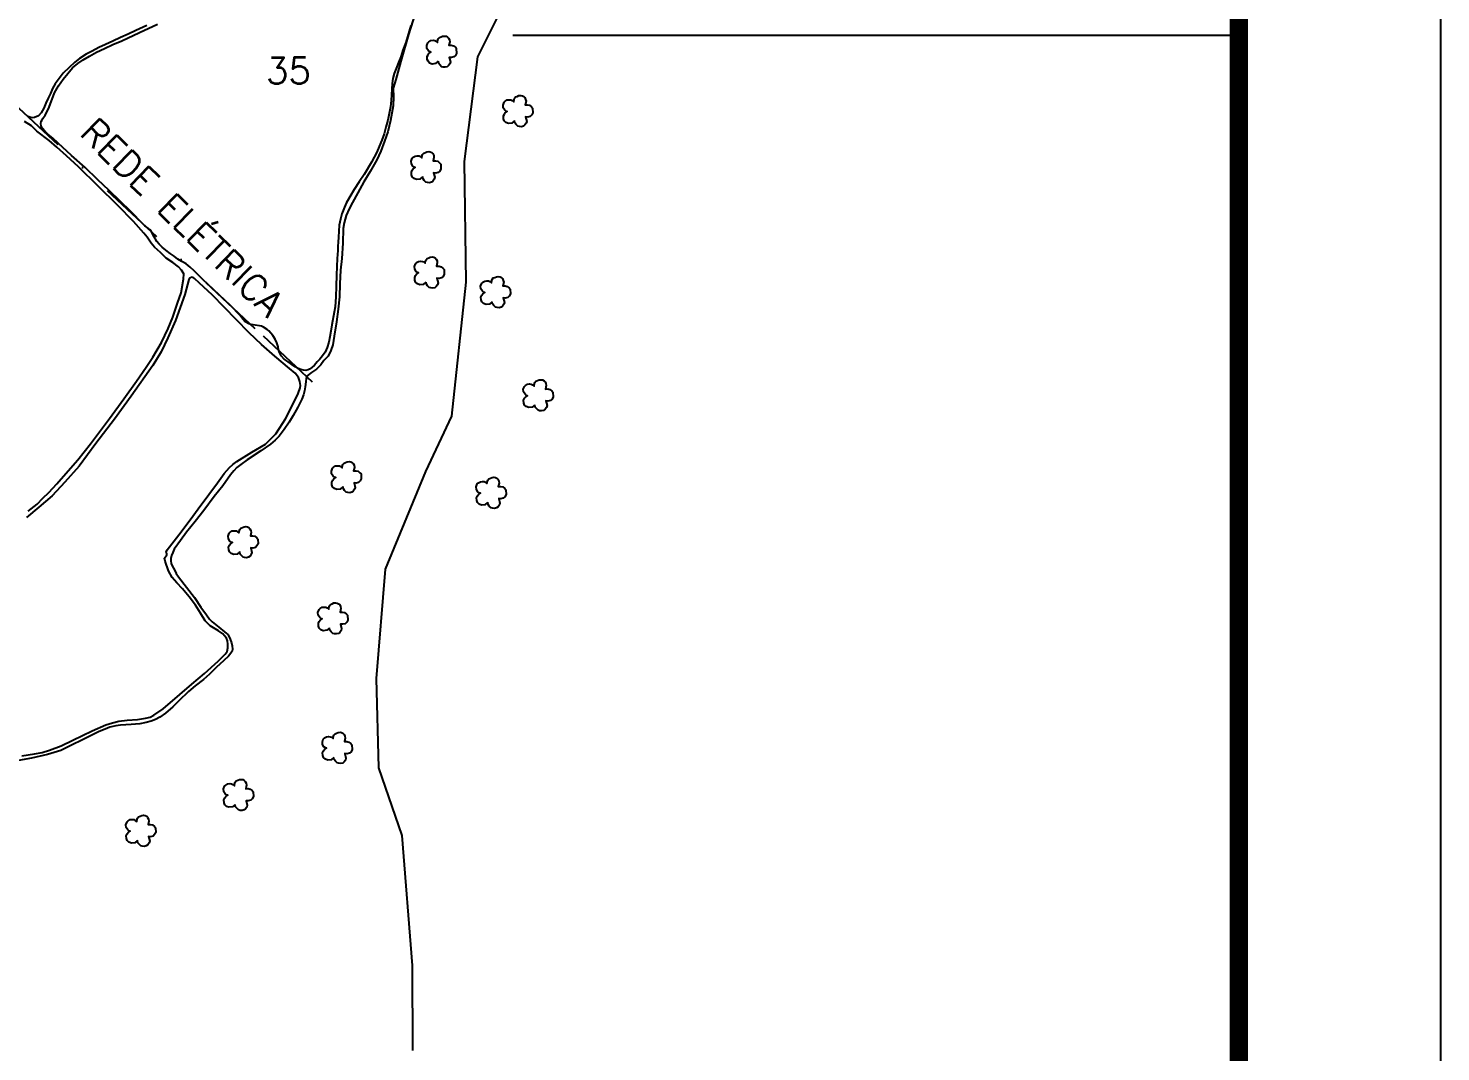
# Model space of a CAD drawing. Header units: inches. Extents: x 720421 to 723571, y 7810121 to 7814576.
# Drawn here: x 722522 to 723571, y 7811345 to 7812105 of the extents above; entities that cross this region are included whole.
import ezdxf

# ---------------------------------------------------------------- set-up
doc = ezdxf.new("R2010")
doc.units = ezdxf.units.IN
doc.header["$MEASUREMENT"] = 0
for name, pattern in [('CONTINUO', [0]), ('DASHDOT', [1, 0.5, -0.25, 0, -0.25]), ('LIN0', [0])]:
    doc.linetypes.add(name, pattern=pattern)
for name, color, linetype in [('0114000610', 1, 'Continuous'), ('0114000610034', 5, 'Continuous'), ('0114000610035', 5, 'Continuous'), ('0114000610051', 5, 'Continuous'), ('0114000610052', 5, 'Continuous'), ('CORREGO', 5, 'Continuous'), ('MALHA', 8, 'Continuous'), ('MARGEM', 5, 'Continuous'), ('MATO', 3, 'Continuous'), ('REDE_DE_LUZ', 6, 'DASHDOT'), ('TEXTO_NUN_TAL', 7, 'Continuous')]:
    doc.layers.add(name, color=color, linetype=linetype)
doc.layers.add('TEXTO_DIVERSOS', color=7, linetype='Continuous', lineweight=5)
doc.styles.add('Simplex', font='simplex.shx')

msp = doc.modelspace()

# ---------------------------------------------------------------- linework, layer by layer
at = {"layer": '0114000610'}
msp.add_lwpolyline([(722811, 7812121.5), (722804.5, 7812100.5), (722798.7, 7812080.6), (722794.9, 7812067.2), (722793.1, 7812060.7), (722793.2, 7812054.2), (722792.9, 7812047.6), (722790.9, 7812036.6), (722789, 7812028.2), (722786.5, 7812021.2), (722783.8, 7812013.9), (722780.9, 7812007.5), (722775.8, 7811998.7), (722771.1, 7811991), (722766.8, 7811982.8), (722762.8, 7811975.8), (722760.2, 7811971), (722758, 7811966), (722756.5, 7811960.5), (722755.8, 7811956.4), (722755.5, 7811945.4), (722754.8, 7811934.1), (722753.8, 7811925.4), (722753.3, 7811915.2), (722753.2, 7811905.7), (722752.2, 7811896.5), (722751, 7811886.9), (722749.2, 7811876.4), (722748.1, 7811869.9), (722746.8, 7811865.6), (722744.7, 7811861.5), (722741.6, 7811858.2), (722739.3, 7811855.1), (722736, 7811851.8), (722732.3, 7811849.4), (722729.2, 7811846.8), (722728.4, 7811844.9), (722728, 7811842.5), (722727.5, 7811838.7), (722727.1, 7811835.7), (722726.3, 7811832.9), (722725.1, 7811829.5), (722722.1, 7811823.6), (722718.7, 7811817.3), (722715.7, 7811812.5), (722712, 7811807), (722708.3, 7811802), (722705.4, 7811799.2), (722701.8, 7811796.1), (722694.8, 7811791.2), (722684.6, 7811784.4), (722679.9, 7811781.1), (722676.8, 7811778.7), (722674.5, 7811776.4), (722672.2, 7811773.3), (722666.4, 7811765.1), (722660.1, 7811757.2), (722652.3, 7811746.8), (722645.9, 7811738.7), (722639.5, 7811730.7), (722635, 7811724.6), (722630.4, 7811718.1), (722629.2, 7811715.7), (722628.3, 7811713.3), (722627.8, 7811711.2), (722627.7, 7811709.5), (722628.1, 7811707.5), (722628.7, 7811705.7), (722630.7, 7811702.2), (722631.8, 7811700), (722633.4, 7811697.5), (722639.4, 7811689.9), (722645.3, 7811682.2), (722650.2, 7811674.9), (722654.2, 7811669.4), (722656.5, 7811666.2), (722658.5, 7811664.1), (722663.4, 7811660.2), (722667.7, 7811656.7), (722670.1, 7811654.6), (722671.4, 7811652.4), (722671.8, 7811651.1), (722672.9, 7811648.4), (722673.5, 7811646.2), (722673.7, 7811643.7), (722673.4, 7811642.3), (722672.4, 7811640.8), (722670.7, 7811638.7), (722667.1, 7811635.4), (722661.6, 7811630.2), (722656.6, 7811625.3), (722652.1, 7811621.3), (722645.8, 7811616.5), (722641, 7811612.4), (722633.7, 7811605.5), (722629.2, 7811601), (722623.9, 7811596.3), (722619.7, 7811593.2), (722616.5, 7811591.6), (722613.3, 7811590.2), (722609.4, 7811589.2), (722604.7, 7811588.4), (722598.4, 7811587.7), (722590.3, 7811587.3), (722587, 7811586.9), (722582.6, 7811585.9), (722579, 7811584.4), (722574.6, 7811582.7), (722562.3, 7811576.3), (722554.1, 7811572.4), (722546, 7811568.6), (722536.3, 7811565.5), (722524.3, 7811562.7), (722514.6, 7811561.1)], dxfattribs=at)
at = {"layer": '0114000610034'}
msp.add_lwpolyline([(722610, 7812107.1), (722601.9, 7812103.4), (722596.2, 7812100.8), (722590.5, 7812098.2), (722584.6, 7812095.5), (722579.3, 7812093.1), (722574.3, 7812090.8), (722569.4, 7812088.1), (722565, 7812085.9), (722559.9, 7812082.7), (722556.4, 7812079.9), (722552.2, 7812076.1), (722547.7, 7812071.8), (722544.8, 7812067.9), (722541.8, 7812063.9), (722540, 7812060.4), (722538.4, 7812056.7), (722536.7, 7812053.1), (722534.9, 7812049.5), (722533.5, 7812045.9), (722531.5, 7812042.3), (722529.4, 7812040.1), (722526.5, 7812038.8), (722524.8, 7812038.6), (722523.7, 7812038.8), (722521.5, 7812039.6)], dxfattribs=at)
at = {"layer": '0114000610035'}
msp.add_lwpolyline([(722806.1, 7812107.1), (722802.3, 7812094.6), (722800.3, 7812089), (722798.6, 7812084), (722796.9, 7812079.6), (722795.3, 7812075.3), (722793.8, 7812071.6), (722792.7, 7812067.9), (722792.2, 7812064), (722791.9, 7812060), (722791.7, 7812055.9), (722791.4, 7812051.4), (722790.9, 7812046.7), (722790.1, 7812041.9), (722789, 7812036.9), (722787.6, 7812031.6), (722786.2, 7812026.7), (722784.5, 7812021.9), (722782.6, 7812017.4), (722780.9, 7812013.1), (722776.8, 7812005.6), (722771.4, 7811996.4), (722767.7, 7811991.1), (722764, 7811985.3), (722760.7, 7811979.8), (722758.2, 7811975.1), (722756.3, 7811971), (722754.8, 7811967.2), (722753.8, 7811963.3), (722752.9, 7811958.9), (722752.7, 7811954.5), (722752.5, 7811950), (722752.2, 7811946.3), (722752, 7811943.2), (722751.8, 7811940.1), (722751.4, 7811934.1), (722751.2, 7811928.1), (722750.8, 7811921.6), (722750.6, 7811913.6), (722750.5, 7811905.5), (722749.8, 7811898.2), (722749.1, 7811894.1), (722747.4, 7811884.8), (722746.6, 7811880.2), (722745.9, 7811875.9), (722745.1, 7811871.8), (722743.9, 7811868), (722742.4, 7811864.5), (722740.6, 7811861.8), (722738.6, 7811859.4), (722736.6, 7811857.2), (722734.5, 7811854.9), (722732.5, 7811853), (722730.9, 7811851.8), (722729.8, 7811851.4), (722728, 7811850.9), (722726.3, 7811851), (722724.4, 7811851.5), (722722.5, 7811852.4), (722720.3, 7811853.6), (722717.8, 7811855.3), (722715.1, 7811857.2), (722712.1, 7811859.3), (722709.8, 7811861.7), (722708.5, 7811864.2), (722707.9, 7811866.5), (722707.5, 7811868.4), (722707.1, 7811870), (722706.5, 7811871.5), (722705.3, 7811874.1), (722703.6, 7811876.9), (722700.5, 7811880.3), (722699.3, 7811881.4), (722696.6, 7811883.1), (722695.1, 7811883.8), (722689.1, 7811884.8), (722687.6, 7811885), (722686.4, 7811885.2), (722685.7, 7811885.5), (722683.1, 7811887), (722681.3, 7811889), (722679.2, 7811891.7), (722672.3, 7811898.9), (722663.7, 7811907), (722655.5, 7811914.8), (722651.7, 7811918.5), (722648.3, 7811921.8), (722645.1, 7811924.9), (722642.1, 7811927.6), (722639.1, 7811930), (722635.9, 7811931.9), (722632.9, 7811933.7), (722630.2, 7811935.7), (722627.2, 7811937.7), (722624.2, 7811940.2), (722621.4, 7811942.4), (722619.1, 7811944.7), (722617.4, 7811946.8), (722616.1, 7811948.9), (722614.8, 7811951.5), (722613.5, 7811953.8), (722612.4, 7811955.3), (722611.1, 7811956.4), (722608.6, 7811958.4), (722607.1, 7811959.8), (722598.2, 7811969.1), (722590.2, 7811976.8), (722582.1, 7811984.5), (722573.3, 7811992.8), (722564.1, 7812001.6), (722554, 7812010.6), (722544.2, 7812019.8), (722540.1, 7812023.5), (722536.8, 7812026.3), (722534.3, 7812028.6), (722532.5, 7812030.7), (722531.5, 7812032.5), (722531.2, 7812034.3), (722531.6, 7812035.8), (722532.1, 7812037.1), (722532.8, 7812038.2), (722534.5, 7812040.7), (722536.9, 7812045.3), (722539.6, 7812052.6), (722541.5, 7812057.3), (722544.3, 7812062.3), (722547.7, 7812067.3), (722554.7, 7812075.7), (722558.6, 7812079), (722562.8, 7812081.8), (722567.4, 7812084.4), (722572.7, 7812087.3), (722578.5, 7812090.2), (722584.8, 7812093), (722591.4, 7812095.9), (722604.6, 7812101.9), (722617.8, 7812108.1)], dxfattribs=at)
at = {"layer": '0114000610051'}
msp.add_lwpolyline([(722517.2, 7811564.5), (722526.5, 7811566), (722532.3, 7811567), (722537.6, 7811568.8), (722546.3, 7811571.9), (722555.1, 7811576.2), (722569.3, 7811583), (722579.4, 7811587.5), (722584.5, 7811589.1), (722589.3, 7811590.3), (722595.4, 7811591), (722603, 7811591.5), (722609.1, 7811592.4), (722612.4, 7811593.3), (722615.2, 7811594.8), (722622, 7811599.5), (722634.6, 7811610.1), (722643.5, 7811617.7), (722652.9, 7811625.6), (722662.9, 7811634.8), (722668.2, 7811640.2), (722669.6, 7811642.1), (722670.2, 7811644.7), (722670.2, 7811647.4), (722669.9, 7811649.9), (722669.1, 7811651.9), (722667.8, 7811653.8), (722666.4, 7811655.3), (722663.3, 7811657.5), (722657, 7811661.2), (722653.4, 7811664.8), (722649.8, 7811670.5), (722646.2, 7811676.6), (722641.5, 7811682.6), (722636.5, 7811688.7), (722632.2, 7811693.1), (722628.9, 7811697.1), (722626.2, 7811702.1), (722623.5, 7811709.3), (722623.1, 7811711.4), (722624.9, 7811714), (722624.8, 7811715), (722624.4, 7811715.9), (722625.2, 7811717.6), (722633.8, 7811728.8), (722642.2, 7811740), (722648.1, 7811748.1), (722656, 7811758.8), (722662.4, 7811767.4), (722667.5, 7811774.3), (722671.3, 7811778.9), (722673.8, 7811781.1), (722676.8, 7811783.2), (722688.1, 7811790.1), (722698.1, 7811796.1), (722702.6, 7811800.5), (722705.7, 7811803.7), (722708.5, 7811807.9), (722712.9, 7811814.9), (722718.5, 7811825.7), (722722.3, 7811833.8), (722723.9, 7811837.9), (722724.2, 7811839.8), (722723.6, 7811842.8), (722722.7, 7811845.6), (722720.1, 7811848.8), (722716, 7811852.4), (722705, 7811861.5), (722695.2, 7811870.1), (722685.9, 7811878.8), (722676.4, 7811888.7), (722667.6, 7811897.6), (722658.4, 7811907.1), (722649.1, 7811915.8), (722645.4, 7811919.2), (722644.3, 7811919.9), (722643, 7811920.1), (722642.1, 7811919.8), (722641.2, 7811918.4), (722638.2, 7811907.3), (722631.4, 7811888), (722625.6, 7811875.1), (722620.6, 7811864.7), (722614.5, 7811854.6), (722598.4, 7811831.9), (722585.9, 7811814.8), (722572.1, 7811796.6), (722559.6, 7811779.7), (722549.1, 7811767.8), (722539.7, 7811757.8), (722529.8, 7811749.3), (722520.7, 7811741.7)], dxfattribs=at)
at = {"layer": '0114000610052'}
msp.add_lwpolyline([(722521.8, 7811746.3), (722528.4, 7811751.6), (722532.6, 7811755.9), (722537.2, 7811760.3), (722543.1, 7811766.6), (722551.6, 7811776.3), (722558.8, 7811784.6), (722568.2, 7811796.4), (722582.2, 7811815.1), (722593, 7811829.8), (722602.3, 7811843), (722609.6, 7811853.4), (722614.5, 7811860.8), (722621, 7811871.7), (722625.9, 7811882.1), (722629.2, 7811890.4), (722632.7, 7811900.8), (722635.4, 7811908.6), (722637.2, 7811918.8), (722637.4, 7811922.8), (722635.8, 7811925.4), (722633.4, 7811927.9), (722629.4, 7811931), (722624.4, 7811934.3), (722620.1, 7811938.5), (722615.7, 7811942.5), (722613.3, 7811945.5), (722610.2, 7811949.9), (722607.7, 7811953), (722600, 7811961.5), (722588.5, 7811973.5), (722559.1, 7812002.2), (722550.3, 7812010.4), (722543.1, 7812016.9), (722537.3, 7812021.8), (722528.3, 7812028.6), (722524.2, 7812032.6), (722519.2, 7812036)], dxfattribs=at)
at = {"layer": 'CORREGO'}
msp.add_lwpolyline([(722807.7, 7811345.6), (722807.4, 7811408.7), (722799.6, 7811505.3), (722782.3, 7811555.5), (722780.5, 7811622.1), (722787.3, 7811703.3), (722817.3, 7811775.8), (722836.7, 7811816.9), (722847.2, 7811916.4), (722845.9, 7812006.1), (722856, 7812084), (722903.3, 7812178.8), (722908.5, 7812260.2), (722938.4, 7812326), (722964.6, 7812376.9), (723007.7, 7812437.4), (723022.9, 7812515.2), (723056, 7812577.6), (723088.6, 7812611.8), (723116.3, 7812654.4)], dxfattribs=at)
at = {"layer": 'MALHA', "color": 8}
msp.add_lwpolyline([(722881.8, 7812100), (723421.3, 7812100)], dxfattribs=at)
at = {"layer": 'MARGEM', "color": 174, "linetype": 'LIN0', "elevation": -585.7, "flags": 128}
msp.add_lwpolyline([(723571.3, 7810120.8), (723571.3, 7814575.8), (720421.3, 7814575.8), (720421.3, 7810120.8)], close=True, dxfattribs=at)
at = {"layer": 'MARGEM', "color": 174, "linetype": 'LIN0', "const_width": 13.6, "elevation": -585.7, "flags": 128}
msp.add_lwpolyline([(723421.3, 7810622.3), (723421.3, 7814425.8), (720571.3, 7814425.8), (720571.3, 7810622.3)], close=True, dxfattribs=at)
at = {"layer": 'MATO', "linetype": 'CONTINUO'}
for points in [[(722826.5, 7812080.6, 0), (722824.5, 7812078.9, 0), (722822, 7812078.6, 0), (722820.1, 7812079.3, 0), (722818.9, 7812080.6, 0), (722818.3, 7812082, 0), (722818.2, 7812084.1, 0), (722818.9, 7812085.5, 0), (722819.6, 7812086.5, 0), (722821.1, 7812087.5, 0), (722820.1, 7812087.8, 0), (722819.2, 7812088.5, 0), (722818.1, 7812090.2, 0), (722818, 7812092.3, 0), (722818.7, 7812094.4, 0), (722819.5, 7812095.1, 0), (722821, 7812096, 0), (722822.6, 7812096.2, 0), (722823.9, 7812096.1, 0), (722824.9, 7812095.6, 0), (722825.9, 7812094.6, 0), (722826.3, 7812096.5, 0), (722826.5, 7812097.2, 0), (722827.4, 7812098.3, 0), (722828.6, 7812098.7, 0), (722829.7, 7812099.2, 0), (722831.1, 7812099.3, 0), (722832.3, 7812099.2, 0), (722833.3, 7812098.6, 0), (722834.1, 7812097.8, 0), (722834.8, 7812096.5, 0), (722835, 7812095, 0), (722834.4, 7812092.5, 0), (722836.2, 7812092.5, 0), (722837.7, 7812092.1, 0), (722839.2, 7812091, 0), (722839.9, 7812090.1, 0), (722840.1, 7812086.5, 0), (722839.3, 7812084.9, 0), (722838.1, 7812083.9, 0), (722836.3, 7812083.4, 0), (722834.7, 7812083.5, 0), (722835.5, 7812080.2, 0), (722835.1, 7812078.8, 0), (722834.2, 7812077.4, 0), (722833.1, 7812076.6, 0), (722831.6, 7812076.2, 0), (722830.1, 7812076.3, 0), (722829, 7812076.6, 0), (722827.7, 7812077.9, 0), (722826.8, 7812079, 0), (722826.6, 7812080.7, 0)], [(722883.2, 7812036.4, 0), (722881.2, 7812034.7, 0), (722878.6, 7812034.4, 0), (722876.8, 7812035.1, 0), (722875.5, 7812036.4, 0), (722875, 7812037.8, 0), (722874.9, 7812040, 0), (722875.6, 7812041.3, 0), (722876.3, 7812042.3, 0), (722877.8, 7812043.3, 0), (722876.8, 7812043.6, 0), (722875.9, 7812044.4, 0), (722874.8, 7812046.1, 0), (722874.6, 7812048.1, 0), (722875.4, 7812050.2, 0), (722876.2, 7812051, 0), (722877.7, 7812051.9, 0), (722879.3, 7812052.1, 0), (722880.5, 7812051.9, 0), (722881.5, 7812051.5, 0), (722882.6, 7812050.5, 0), (722883, 7812052.3, 0), (722883.2, 7812053.1, 0), (722884, 7812054.1, 0), (722885.2, 7812054.5, 0), (722886.4, 7812055.1, 0), (722887.8, 7812055.2, 0), (722889, 7812055, 0), (722890, 7812054.5, 0), (722890.8, 7812053.7, 0), (722891.4, 7812052.3, 0), (722891.7, 7812050.9, 0), (722891.1, 7812048.3, 0), (722892.9, 7812048.3, 0), (722894.4, 7812048, 0), (722895.8, 7812046.8, 0), (722896.6, 7812045.9, 0), (722896.8, 7812042.4, 0), (722896, 7812040.8, 0), (722894.8, 7812039.7, 0), (722893, 7812039.2, 0), (722891.4, 7812039.4, 0), (722892.2, 7812036, 0), (722891.8, 7812034.6, 0), (722890.9, 7812033.3, 0), (722889.8, 7812032.4, 0), (722888.3, 7812032, 0), (722886.8, 7812032.1, 0), (722885.7, 7812032.4, 0), (722884.4, 7812033.7, 0), (722883.5, 7812034.8, 0), (722883.2, 7812036.6, 0)], [(722814.8, 7811994.7, 0), (722812.8, 7811993.1, 0), (722810.3, 7811992.8, 0), (722808.5, 7811993.5, 0), (722807.2, 7811994.7, 0), (722806.7, 7811996.2, 0), (722806.5, 7811998.3, 0), (722807.2, 7811999.7, 0), (722807.9, 7812000.7, 0), (722809.4, 7812001.7, 0), (722808.5, 7812002, 0), (722807.6, 7812002.7, 0), (722806.5, 7812004.4, 0), (722806.3, 7812006.4, 0), (722807.1, 7812008.6, 0), (722807.9, 7812009.3, 0), (722809.4, 7812010.2, 0), (722810.9, 7812010.4, 0), (722812.2, 7812010.3, 0), (722813.2, 7812009.8, 0), (722814.3, 7812008.8, 0), (722814.6, 7812010.7, 0), (722814.9, 7812011.4, 0), (722815.7, 7812012.4, 0), (722816.9, 7812012.9, 0), (722818.1, 7812013.4, 0), (722819.4, 7812013.5, 0), (722820.6, 7812013.4, 0), (722821.7, 7812012.8, 0), (722822.4, 7812012, 0), (722823.1, 7812010.7, 0), (722823.3, 7812009.2, 0), (722822.7, 7812006.6, 0), (722824.6, 7812006.7, 0), (722826.1, 7812006.3, 0), (722827.5, 7812005.2, 0), (722828.3, 7812004.3, 0), (722828.5, 7812000.7, 0), (722827.6, 7811999.1, 0), (722826.4, 7811998.1, 0), (722824.6, 7811997.6, 0), (722823, 7811997.7, 0), (722823.9, 7811994.4, 0), (722823.5, 7811993, 0), (722822.5, 7811991.6, 0), (722821.4, 7811990.8, 0), (722819.9, 7811990.4, 0), (722818.4, 7811990.5, 0), (722817.3, 7811990.8, 0), (722816, 7811992.1, 0), (722815.2, 7811993.2, 0), (722814.9, 7811994.9, 0)], [(722817.3, 7811916.4, 0), (722815.3, 7811914.8, 0), (722812.8, 7811914.5, 0), (722811, 7811915.2, 0), (722809.7, 7811916.4, 0), (722809.2, 7811917.9, 0), (722809, 7811920, 0), (722809.7, 7811921.4, 0), (722810.4, 7811922.4, 0), (722811.9, 7811923.4, 0), (722811, 7811923.6, 0), (722810.1, 7811924.4, 0), (722809, 7811926.1, 0), (722808.8, 7811928.1, 0), (722809.6, 7811930.2, 0), (722810.4, 7811931, 0), (722811.9, 7811931.9, 0), (722813.4, 7811932.1, 0), (722814.7, 7811931.9, 0), (722815.7, 7811931.5, 0), (722816.8, 7811930.5, 0), (722817.1, 7811932.4, 0), (722817.4, 7811933.1, 0), (722818.2, 7811934.1, 0), (722819.4, 7811934.6, 0), (722820.6, 7811935.1, 0), (722821.9, 7811935.2, 0), (722823.1, 7811935, 0), (722824.2, 7811934.5, 0), (722824.9, 7811933.7, 0), (722825.6, 7811932.4, 0), (722825.8, 7811930.9, 0), (722825.2, 7811928.3, 0), (722827.1, 7811928.4, 0), (722828.6, 7811928, 0), (722830, 7811926.9, 0), (722830.8, 7811926, 0), (722831, 7811922.4, 0), (722830.1, 7811920.8, 0), (722828.9, 7811919.7, 0), (722827.1, 7811919.3, 0), (722825.5, 7811919.4, 0), (722826.4, 7811916.1, 0), (722826, 7811914.6, 0), (722825, 7811913.3, 0), (722823.9, 7811912.4, 0), (722822.4, 7811912.1, 0), (722820.9, 7811912.2, 0), (722819.8, 7811912.5, 0), (722818.5, 7811913.7, 0), (722817.7, 7811914.9, 0), (722817.4, 7811916.6, 0)], [(722866.6, 7811901.9, 0), (722864.6, 7811900.2, 0), (722862, 7811899.9, 0), (722860.2, 7811900.6, 0), (722858.9, 7811901.9, 0), (722858.4, 7811903.3, 0), (722858.2, 7811905.4, 0), (722858.9, 7811906.8, 0), (722859.7, 7811907.8, 0), (722861.1, 7811908.8, 0), (722860.2, 7811909.1, 0), (722859.3, 7811909.8, 0), (722858.2, 7811911.5, 0), (722858, 7811913.6, 0), (722858.8, 7811915.7, 0), (722859.6, 7811916.4, 0), (722861.1, 7811917.3, 0), (722862.7, 7811917.6, 0), (722863.9, 7811917.4, 0), (722864.9, 7811916.9, 0), (722866, 7811916, 0), (722866.3, 7811917.8, 0), (722866.6, 7811918.5, 0), (722867.4, 7811919.6, 0), (722868.6, 7811920, 0), (722869.8, 7811920.5, 0), (722871.1, 7811920.7, 0), (722872.4, 7811920.5, 0), (722873.4, 7811919.9, 0), (722874.1, 7811919.1, 0), (722874.8, 7811917.8, 0), (722875.1, 7811916.4, 0), (722874.5, 7811913.8, 0), (722876.3, 7811913.8, 0), (722877.8, 7811913.4, 0), (722879.2, 7811912.3, 0), (722880, 7811911.4, 0), (722880.2, 7811907.8, 0), (722879.3, 7811906.2, 0), (722878.2, 7811905.2, 0), (722876.3, 7811904.7, 0), (722874.7, 7811904.8, 0), (722875.6, 7811901.5, 0), (722875.2, 7811900.1, 0), (722874.2, 7811898.7, 0), (722873.2, 7811897.9, 0), (722871.7, 7811897.5, 0), (722870.2, 7811897.6, 0), (722869, 7811897.9, 0), (722867.8, 7811899.2, 0), (722866.9, 7811900.3, 0), (722866.6, 7811902, 0)], [(722898.2, 7811825.2, 0), (722896.2, 7811823.5, 0), (722893.7, 7811823.3, 0), (722891.9, 7811824, 0), (722890.6, 7811825.2, 0), (722890.1, 7811826.7, 0), (722889.9, 7811828.8, 0), (722890.6, 7811830.2, 0), (722891.3, 7811831.1, 0), (722892.8, 7811832.1, 0), (722891.9, 7811832.4, 0), (722891, 7811833.2, 0), (722889.9, 7811834.9, 0), (722889.7, 7811836.9, 0), (722890.5, 7811839, 0), (722891.3, 7811839.8, 0), (722892.8, 7811840.7, 0), (722894.3, 7811840.9, 0), (722895.6, 7811840.7, 0), (722896.6, 7811840.3, 0), (722897.7, 7811839.3, 0), (722898, 7811841.2, 0), (722898.3, 7811841.9, 0), (722899.1, 7811842.9, 0), (722900.3, 7811843.4, 0), (722901.5, 7811843.9, 0), (722902.8, 7811844, 0), (722904, 7811843.8, 0), (722905.1, 7811843.3, 0), (722905.8, 7811842.5, 0), (722906.5, 7811841.2, 0), (722906.7, 7811839.7, 0), (722906.1, 7811837.1, 0), (722908, 7811837.2, 0), (722909.5, 7811836.8, 0), (722910.9, 7811835.7, 0), (722911.7, 7811834.8, 0), (722911.9, 7811831.2, 0), (722911, 7811829.6, 0), (722909.8, 7811828.5, 0), (722908, 7811828, 0), (722906.4, 7811828.2, 0), (722907.3, 7811824.9, 0), (722906.9, 7811823.4, 0), (722905.9, 7811822.1, 0), (722904.8, 7811821.2, 0), (722903.3, 7811820.9, 0), (722901.8, 7811821, 0), (722900.7, 7811821.3, 0), (722899.4, 7811822.5, 0), (722898.6, 7811823.7, 0), (722898.3, 7811825.4, 0)], [(722755.7, 7811764.4, 0), (722753.7, 7811762.7, 0), (722751.1, 7811762.4, 0), (722749.3, 7811763.1, 0), (722748, 7811764.4, 0), (722747.5, 7811765.8, 0), (722747.4, 7811768, 0), (722748.1, 7811769.3, 0), (722748.8, 7811770.3, 0), (722750.3, 7811771.3, 0), (722749.3, 7811771.6, 0), (722748.4, 7811772.4, 0), (722747.3, 7811774.1, 0), (722747.1, 7811776.1, 0), (722747.9, 7811778.2, 0), (722748.7, 7811779, 0), (722750.2, 7811779.9, 0), (722751.8, 7811780.1, 0), (722753, 7811779.9, 0), (722754, 7811779.5, 0), (722755.1, 7811778.5, 0), (722755.4, 7811780.3, 0), (722755.7, 7811781.1, 0), (722756.5, 7811782.1, 0), (722757.7, 7811782.6, 0), (722758.9, 7811783.1, 0), (722760.2, 7811783.2, 0), (722761.5, 7811783, 0), (722762.5, 7811782.5, 0), (722763.3, 7811781.7, 0), (722763.9, 7811780.4, 0), (722764.2, 7811778.9, 0), (722763.6, 7811776.3, 0), (722765.4, 7811776.3, 0), (722766.9, 7811776, 0), (722768.3, 7811774.9, 0), (722769.1, 7811774, 0), (722769.3, 7811770.4, 0), (722768.5, 7811768.8, 0), (722767.3, 7811767.7, 0), (722765.5, 7811767.2, 0), (722763.9, 7811767.4, 0), (722764.7, 7811764, 0), (722764.3, 7811762.6, 0), (722763.4, 7811761.3, 0), (722762.3, 7811760.4, 0), (722760.8, 7811760, 0), (722759.3, 7811760.1, 0), (722758.2, 7811760.5, 0), (722756.9, 7811761.7, 0), (722756, 7811762.9, 0), (722755.7, 7811764.6, 0)], [(722863.2, 7811752.7, 0), (722861.2, 7811751.1, 0), (722858.7, 7811750.8, 0), (722856.9, 7811751.5, 0), (722855.6, 7811752.7, 0), (722855.1, 7811754.2, 0), (722854.9, 7811756.3, 0), (722855.6, 7811757.7, 0), (722856.3, 7811758.7, 0), (722857.8, 7811759.7, 0), (722856.9, 7811760, 0), (722855.9, 7811760.7, 0), (722854.9, 7811762.4, 0), (722854.7, 7811764.4, 0), (722855.4, 7811766.6, 0), (722856.3, 7811767.3, 0), (722857.8, 7811768.2, 0), (722859.3, 7811768.4, 0), (722860.6, 7811768.3, 0), (722861.6, 7811767.8, 0), (722862.7, 7811766.8, 0), (722863, 7811768.7, 0), (722863.3, 7811769.4, 0), (722864.1, 7811770.4, 0), (722865.3, 7811770.9, 0), (722866.5, 7811771.4, 0), (722867.8, 7811771.5, 0), (722869, 7811771.4, 0), (722870.1, 7811770.8, 0), (722870.8, 7811770, 0), (722871.5, 7811768.7, 0), (722871.7, 7811767.2, 0), (722871.1, 7811764.6, 0), (722873, 7811764.7, 0), (722874.5, 7811764.3, 0), (722875.9, 7811763.2, 0), (722876.7, 7811762.3, 0), (722876.9, 7811758.7, 0), (722876, 7811757.1, 0), (722874.8, 7811756.1, 0), (722873, 7811755.6, 0), (722871.4, 7811755.7, 0), (722872.3, 7811752.4, 0), (722871.9, 7811751, 0), (722870.9, 7811749.6, 0), (722869.8, 7811748.8, 0), (722868.3, 7811748.4, 0), (722866.8, 7811748.5, 0), (722865.7, 7811748.8, 0), (722864.4, 7811750.1, 0), (722863.5, 7811751.2, 0), (722863.3, 7811752.9, 0)], [(722679, 7811716.1, 0), (722677, 7811714.4, 0), (722674.5, 7811714.1, 0), (722672.6, 7811714.8, 0), (722671.4, 7811716.1, 0), (722670.8, 7811717.5, 0), (722670.7, 7811719.7, 0), (722671.4, 7811721, 0), (722672.1, 7811722, 0), (722673.6, 7811723, 0), (722672.6, 7811723.3, 0), (722671.7, 7811724.1, 0), (722670.6, 7811725.8, 0), (722670.4, 7811727.8, 0), (722671.2, 7811729.9, 0), (722672, 7811730.7, 0), (722673.5, 7811731.6, 0), (722675.1, 7811731.8, 0), (722676.4, 7811731.6, 0), (722677.3, 7811731.1, 0), (722678.4, 7811730.2, 0), (722678.8, 7811732, 0), (722679, 7811732.8, 0), (722679.8, 7811733.8, 0), (722681.1, 7811734.2, 0), (722682.2, 7811734.8, 0), (722683.6, 7811734.9, 0), (722684.8, 7811734.7, 0), (722685.8, 7811734.2, 0), (722686.6, 7811733.3, 0), (722687.2, 7811732, 0), (722687.5, 7811730.6, 0), (722686.9, 7811728, 0), (722688.7, 7811728, 0), (722690.2, 7811727.7, 0), (722691.6, 7811726.5, 0), (722692.4, 7811725.6, 0), (722692.6, 7811722.1, 0), (722691.8, 7811720.5, 0), (722690.6, 7811719.4, 0), (722688.8, 7811718.9, 0), (722687.2, 7811719.1, 0), (722688, 7811715.7, 0), (722687.6, 7811714.3, 0), (722686.7, 7811712.9, 0), (722685.6, 7811712.1, 0), (722684.1, 7811711.7, 0), (722682.6, 7811711.8, 0), (722681.5, 7811712.1, 0), (722680.2, 7811713.4, 0), (722679.3, 7811714.5, 0), (722679.1, 7811716.3, 0)], [(722745.7, 7811659.4, 0), (722743.7, 7811657.8, 0), (722741.1, 7811657.5, 0), (722739.3, 7811658.2, 0), (722738, 7811659.4, 0), (722737.5, 7811660.9, 0), (722737.4, 7811663, 0), (722738.1, 7811664.4, 0), (722738.8, 7811665.4, 0), (722740.3, 7811666.4, 0), (722739.3, 7811666.7, 0), (722738.4, 7811667.4, 0), (722737.3, 7811669.1, 0), (722737.1, 7811671.1, 0), (722737.9, 7811673.2, 0), (722738.7, 7811674, 0), (722740.2, 7811674.9, 0), (722741.8, 7811675.1, 0), (722743, 7811674.9, 0), (722744, 7811674.5, 0), (722745.1, 7811673.5, 0), (722745.4, 7811675.4, 0), (722745.7, 7811676.1, 0), (722746.5, 7811677.1, 0), (722747.7, 7811677.6, 0), (722748.9, 7811678.1, 0), (722750.2, 7811678.2, 0), (722751.5, 7811678, 0), (722752.5, 7811677.5, 0), (722753.3, 7811676.7, 0), (722753.9, 7811675.4, 0), (722754.2, 7811673.9, 0), (722753.6, 7811671.3, 0), (722755.4, 7811671.4, 0), (722756.9, 7811671, 0), (722758.3, 7811669.9, 0), (722759.1, 7811669, 0), (722759.3, 7811665.4, 0), (722758.5, 7811663.8, 0), (722757.3, 7811662.7, 0), (722755.5, 7811662.3, 0), (722753.9, 7811662.4, 0), (722754.7, 7811659.1, 0), (722754.3, 7811657.6, 0), (722753.4, 7811656.3, 0), (722752.3, 7811655.4, 0), (722750.8, 7811655.1, 0), (722749.3, 7811655.2, 0), (722748.2, 7811655.5, 0), (722746.9, 7811656.7, 0), (722746, 7811657.9, 0), (722745.7, 7811659.6, 0)], [(722748.9, 7811563.2, 0), (722746.9, 7811561.6, 0), (722744.4, 7811561.3, 0), (722742.6, 7811562, 0), (722741.3, 7811563.2, 0), (722740.7, 7811564.7, 0), (722740.6, 7811566.8, 0), (722741.3, 7811568.2, 0), (722742, 7811569.2, 0), (722743.5, 7811570.2, 0), (722742.6, 7811570.5, 0), (722741.6, 7811571.2, 0), (722740.6, 7811572.9, 0), (722740.4, 7811574.9, 0), (722741.1, 7811577, 0), (722742, 7811577.8, 0), (722743.5, 7811578.7, 0), (722745, 7811578.9, 0), (722746.3, 7811578.7, 0), (722747.3, 7811578.3, 0), (722748.4, 7811577.3, 0), (722748.7, 7811579.2, 0), (722749, 7811579.9, 0), (722749.8, 7811580.9, 0), (722751, 7811581.4, 0), (722752.2, 7811581.9, 0), (722753.5, 7811582, 0), (722754.7, 7811581.8, 0), (722755.7, 7811581.3, 0), (722756.5, 7811580.5, 0), (722757.2, 7811579.2, 0), (722757.4, 7811577.7, 0), (722756.8, 7811575.1, 0), (722758.6, 7811575.2, 0), (722760.1, 7811574.8, 0), (722761.6, 7811573.7, 0), (722762.3, 7811572.8, 0), (722762.6, 7811569.2, 0), (722761.7, 7811567.6, 0), (722760.5, 7811566.5, 0), (722758.7, 7811566.1, 0), (722757.1, 7811566.2, 0), (722757.9, 7811562.9, 0), (722757.6, 7811561.4, 0), (722756.6, 7811560.1, 0), (722755.5, 7811559.2, 0), (722754, 7811558.9, 0), (722752.5, 7811559, 0), (722751.4, 7811559.3, 0), (722750.1, 7811560.5, 0), (722749.2, 7811561.7, 0), (722749, 7811563.4, 0)], [(722675.6, 7811528.2, 0), (722673.6, 7811526.6, 0), (722671, 7811526.3, 0), (722669.2, 7811527, 0), (722667.9, 7811528.2, 0), (722667.4, 7811529.7, 0), (722667.2, 7811531.8, 0), (722667.9, 7811533.2, 0), (722668.7, 7811534.2, 0), (722670.1, 7811535.2, 0), (722669.2, 7811535.5, 0), (722668.3, 7811536.2, 0), (722667.2, 7811537.9, 0), (722667, 7811539.9, 0), (722667.8, 7811542.1, 0), (722668.6, 7811542.8, 0), (722670.1, 7811543.7, 0), (722671.7, 7811543.9, 0), (722672.9, 7811543.8, 0), (722673.9, 7811543.3, 0), (722675, 7811542.3, 0), (722675.3, 7811544.2, 0), (722675.6, 7811544.9, 0), (722676.4, 7811545.9, 0), (722677.6, 7811546.4, 0), (722678.8, 7811546.9, 0), (722680.1, 7811547, 0), (722681.4, 7811546.9, 0), (722682.4, 7811546.3, 0), (722683.1, 7811545.5, 0), (722683.8, 7811544.2, 0), (722684.1, 7811542.7, 0), (722683.5, 7811540.1, 0), (722685.3, 7811540.2, 0), (722686.8, 7811539.8, 0), (722688.2, 7811538.7, 0), (722689, 7811537.8, 0), (722689.2, 7811534.2, 0), (722688.3, 7811532.6, 0), (722687.2, 7811531.6, 0), (722685.3, 7811531.1, 0), (722683.7, 7811531.2, 0), (722684.6, 7811527.9, 0), (722684.2, 7811526.5, 0), (722683.2, 7811525.1, 0), (722682.2, 7811524.3, 0), (722680.7, 7811523.9, 0), (722679.2, 7811524, 0), (722678, 7811524.3, 0), (722676.8, 7811525.6, 0), (722675.9, 7811526.7, 0), (722675.6, 7811528.4, 0)], [(722603, 7811501.6, 0), (722601, 7811499.9, 0), (722598.5, 7811499.6, 0), (722596.7, 7811500.3, 0), (722595.4, 7811501.6, 0), (722594.9, 7811503, 0), (722594.7, 7811505.2, 0), (722595.4, 7811506.5, 0), (722596.1, 7811507.5, 0), (722597.6, 7811508.5, 0), (722596.7, 7811508.8, 0), (722595.8, 7811509.6, 0), (722594.7, 7811511.3, 0), (722594.5, 7811513.3, 0), (722595.3, 7811515.4, 0), (722596.1, 7811516.2, 0), (722597.6, 7811517.1, 0), (722599.1, 7811517.3, 0), (722600.4, 7811517.1, 0), (722601.4, 7811516.6, 0), (722602.5, 7811515.7, 0), (722602.8, 7811517.5, 0), (722603.1, 7811518.3, 0), (722603.9, 7811519.3, 0), (722605.1, 7811519.7, 0), (722606.3, 7811520.3, 0), (722607.6, 7811520.4, 0), (722608.8, 7811520.2, 0), (722609.9, 7811519.7, 0), (722610.6, 7811518.8, 0), (722611.3, 7811517.5, 0), (722611.5, 7811516.1, 0), (722610.9, 7811513.5, 0), (722612.8, 7811513.5, 0), (722614.3, 7811513.2, 0), (722615.7, 7811512, 0), (722616.5, 7811511.1, 0), (722616.7, 7811507.6, 0), (722615.8, 7811506, 0), (722614.6, 7811504.9, 0), (722612.8, 7811504.4, 0), (722611.2, 7811504.6, 0), (722612.1, 7811501.2, 0), (722611.7, 7811499.8, 0), (722610.7, 7811498.4, 0), (722609.6, 7811497.6, 0), (722608.1, 7811497.2, 0), (722606.6, 7811497.3, 0), (722605.5, 7811497.6, 0), (722604.2, 7811498.9, 0), (722603.4, 7811500, 0), (722603.1, 7811501.8, 0)]]:
    msp.add_polyline3d(points, dxfattribs=at)
at = {"layer": 'REDE_DE_LUZ', "ltscale": 100}
msp.add_lwpolyline([(722336.7, 7812597.5), (722355.7, 7812466.4), (722373.1, 7812352.8), (722390, 7812239), (722401.8, 7812151.7), (722507.4, 7812052.8), (722696.3, 7811876.5), (722744.1, 7811831.8)], dxfattribs=at)

# ---------------------------------------------------------------- texts
at = {"layer": 'TEXTO_DIVERSOS', "color": 6, "insert": (722636.1, 7811964.7, -585.7), "char_height": 19.5, "width": 392.477, "attachment_point": 5, "rotation": 315.6754, "style": 'Simplex'}
msp.add_mtext('REDE ELÉTRICA', dxfattribs=at)
at = {"layer": 'TEXTO_NUN_TAL', "linetype": 'ByBlock', "style": 'Simplex'}
msp.add_text('35', height=19.5, dxfattribs=at).set_placement((722698.5, 7812063.9, -585.7))

doc.saveas('drawing.dxf')
